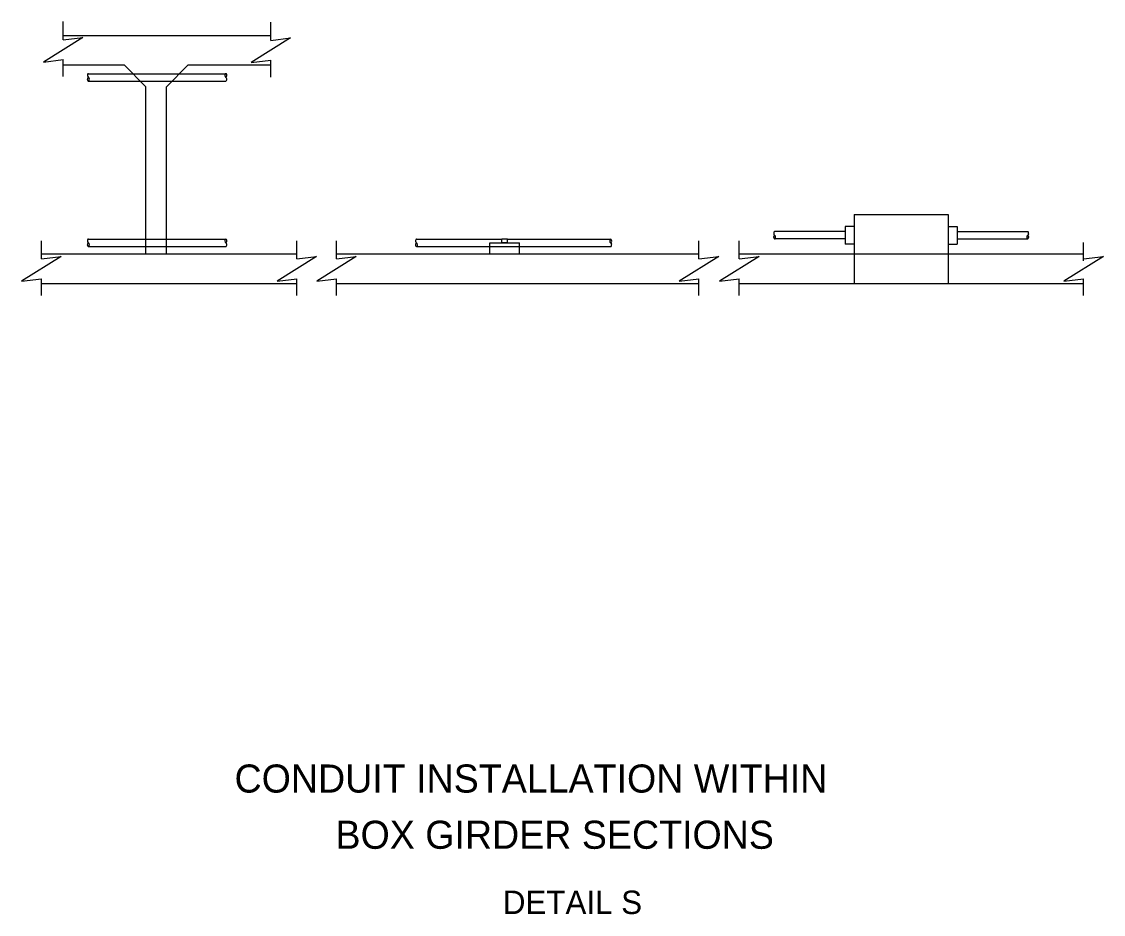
# Model space of a CAD drawing. Extents: x -881 to -726, y 593 to 666.
# Drawn here: x -813.63 to -789.28, y 639.35 to 659.44 of the extents above; entities that cross this region are included whole.
import ezdxf

# ---------------------------------------------------------------- set-up
doc = ezdxf.new("R2010")
doc.units = 0
doc.layers.add('es_DETAIL', color=7, linetype='Continuous')
doc.layers.add('es_NO-PLOT', color=7, linetype='Continuous')

msp = doc.modelspace()

# ---------------------------------------------------------------- linework, layer by layer
at = {"layer": 'es_DETAIL'}
for p, q in [((-812.695, 659.034), (-812.695, 659.444)), ((-808.021, 659.022), (-808.021, 659.432)), ((-812.695, 659.134), (-808.021, 659.134)), ((-812.695, 658.207), (-812.695, 658.59)), ((-812.695, 658.471), (-811.327, 658.471)), ((-811.327, 658.471), (-810.836, 657.98)), ((-809.881, 658.471), (-810.372, 657.98)), ((-809.881, 658.471), (-808.021, 658.471)), ((-808.021, 658.196), (-808.021, 658.578)), ((-812.13, 658.273), (-811.128, 658.273)), ((-811.128, 658.273), (-810.08, 658.273)), ((-810.08, 658.273), (-809.036, 658.273)), ((-812.13, 658.107), (-810.935, 658.107)), ((-810.935, 658.107), (-810.273, 658.107)), ((-810.836, 654.215), (-810.836, 657.98)), ((-810.372, 654.215), (-810.372, 657.98)), ((-810.273, 658.107), (-809.036, 658.107)), ((-794.894, 655.1), (-794.894, 653.553)), ((-794.894, 655.1), (-792.774, 655.1)), ((-792.774, 655.1), (-792.774, 653.553)), ((-794.894, 654.835), (-795.093, 654.835)), ((-795.093, 654.835), (-795.093, 654.437)), ((-792.774, 654.835), (-792.576, 654.835)), ((-792.576, 654.835), (-792.576, 654.437)), ((-813.187, 654.104), (-813.187, 654.514)), ((-812.13, 654.548), (-810.836, 654.548)), ((-810.836, 654.548), (-810.372, 654.548)), ((-810.372, 654.548), (-809.036, 654.548)), ((-807.436, 654.104), (-807.436, 654.514)), ((-806.543, 654.104), (-806.543, 654.514)), ((-804.743, 654.548), (-802.822, 654.548)), ((-802.822, 654.465), (-802.822, 654.557)), ((-802.822, 654.557), (-802.697, 654.557)), ((-802.697, 654.465), (-802.697, 654.557)), ((-802.697, 654.548), (-800.372, 654.548)), ((-798.385, 654.104), (-798.385, 654.514)), ((-797.477, 654.104), (-797.477, 654.514)), ((-795.093, 654.719), (-796.682, 654.719)), ((-795.093, 654.553), (-796.682, 654.553)), ((-792.576, 654.719), (-790.986, 654.719)), ((-792.576, 654.553), (-790.986, 654.553)), ((-812.13, 654.382), (-810.836, 654.382)), ((-810.836, 654.382), (-810.372, 654.382)), ((-810.372, 654.382), (-809.036, 654.382)), ((-804.744, 654.382), (-803.093, 654.382)), ((-803.093, 654.215), (-803.093, 654.465)), ((-803.093, 654.465), (-802.426, 654.465)), ((-803.093, 654.382), (-802.426, 654.382)), ((-802.822, 654.474), (-802.697, 654.474)), ((-802.426, 654.215), (-802.426, 654.465)), ((-802.426, 654.382), (-800.372, 654.382)), ((-794.894, 654.437), (-795.093, 654.437)), ((-792.774, 654.437), (-792.576, 654.437)), ((-789.727, 654.061), (-789.727, 654.471)), ((-813.187, 654.215), (-807.436, 654.215)), ((-806.543, 654.215), (-798.385, 654.215)), ((-797.477, 654.215), (-794.894, 654.215)), ((-794.894, 654.215), (-792.774, 654.215)), ((-792.774, 654.215), (-789.727, 654.215)), ((-813.187, 653.277), (-813.187, 653.659)), ((-813.187, 653.553), (-807.436, 653.553)), ((-807.436, 653.277), (-807.436, 653.659)), ((-806.543, 653.277), (-806.543, 653.659)), ((-806.543, 653.553), (-798.385, 653.553)), ((-798.385, 653.277), (-798.385, 653.659)), ((-797.477, 653.277), (-797.477, 653.659)), ((-797.477, 653.553), (-789.727, 653.553)), ((-789.727, 653.277), (-789.727, 653.659))]:
    msp.add_line(p, q, dxfattribs=at)
for points in [[(-812.695, 659.034), (-812.251, 659.09), (-813.14, 658.534), (-812.695, 658.59)], [(-808.021, 659.022), (-807.576, 659.078), (-808.465, 658.522), (-808.021, 658.578)], [(-813.187, 654.104), (-812.743, 654.159), (-813.631, 653.604), (-813.187, 653.659)], [(-807.436, 654.104), (-806.991, 654.159), (-807.88, 653.604), (-807.436, 653.659)], [(-806.543, 654.104), (-806.098, 654.159), (-806.987, 653.604), (-806.543, 653.659)], [(-798.385, 654.104), (-797.94, 654.159), (-798.829, 653.604), (-798.385, 653.659)], [(-797.477, 654.104), (-797.033, 654.159), (-797.921, 653.604), (-797.477, 653.659)], [(-789.727, 654.104), (-789.283, 654.159), (-790.172, 653.604), (-789.727, 653.659)]]:
    msp.add_lwpolyline(points, dxfattribs=at)
for centre, radius, start, end in [((-812.103, 658.148), 0.0493, 122.3762, 177.0252), ((-812.1, 658.232), 0.0511, 186.7429, 234.8156), ((-812.154, 658.15), 0.0469, 358.6701, 59.2027), ((-809.012, 658.23), 0.0469, 178.6701, 239.2027), ((-809.063, 658.232), 0.0493, 302.3762, 357.0252), ((-809.066, 658.148), 0.0511, 6.7429, 54.8156), ((-812.1, 654.507), 0.0511, 186.7429, 234.8156), ((-809.012, 654.506), 0.0469, 178.6701, 239.2027), ((-809.063, 654.507), 0.0493, 302.3762, 357.0252), ((-804.714, 654.507), 0.0511, 186.7429, 234.8156), ((-800.347, 654.506), 0.0472, 178.6701, 239.2027), ((-800.398, 654.507), 0.0497, 302.3762, 357.0252), ((-796.656, 654.594), 0.0493, 122.3762, 177.0252), ((-796.653, 654.678), 0.0511, 186.7429, 234.8156), ((-796.706, 654.596), 0.0469, 358.6701, 59.2027), ((-790.962, 654.596), 0.0469, 120.7973, 181.3299), ((-791.015, 654.678), 0.0511, 305.1844, 353.2571), ((-791.012, 654.594), 0.0493, 2.9748, 57.6238), ((-812.103, 654.424), 0.0493, 122.3762, 177.0252), ((-812.154, 654.425), 0.0469, 358.6701, 59.2027), ((-809.066, 654.424), 0.0511, 6.7429, 54.8156), ((-804.717, 654.424), 0.0493, 122.3762, 177.0252), ((-804.767, 654.425), 0.0469, 358.6701, 59.2027), ((-800.401, 654.423), 0.0514, 6.7429, 54.8156)]:
    msp.add_arc(centre, radius, start, end, dxfattribs=at)
for centre, major_axis, ratio, start_param, end_param in [((-812.13, 658.149), (0, -0.0414), 0.552855, 4.65704, 7.860758), ((-812.13, 658.231), (0, -0.0414), 0.519123, 3.141593, 4.849434), ((-809.036, 658.231), (0, 0.0414), 0.552855, 4.65704, 7.860758), ((-809.036, 658.149), (0, 0.0414), 0.519123, 3.141593, 4.849434), ((-812.13, 654.507), (0, -0.0414), 0.519123, 3.141593, 4.849434), ((-809.036, 654.507), (0, 0.0414), 0.552855, 4.65704, 7.860758), ((-804.743, 654.507), (0, -0.0414), 0.519123, 3.141593, 4.849434), ((-800.372, 654.507), (0, 0.0417), 0.552855, 4.65704, 7.860758), ((-796.682, 654.595), (0, -0.0414), 0.552855, 4.65704, 7.860758), ((-796.682, 654.677), (0, -0.0414), 0.519123, 3.141593, 4.849434), ((-790.986, 654.595), (0, -0.0414), 0.552855, 4.705612, 7.909331), ((-790.986, 654.677), (0, -0.0414), 0.519123, 1.433751, 3.141593), ((-812.13, 654.424), (0, -0.0414), 0.552855, 4.65704, 7.860758), ((-809.036, 654.424), (0, 0.0414), 0.519123, 3.141593, 4.849434), ((-804.743, 654.424), (0, -0.0414), 0.552855, 4.65704, 7.860758), ((-800.372, 654.423), (0, 0.0417), 0.519123, 3.141593, 4.849434)]:
    msp.add_ellipse(centre, major_axis=major_axis, ratio=ratio, start_param=start_param, end_param=end_param, dxfattribs=at)

# ---------------------------------------------------------------- texts
at = {"layer": 'es_NO-PLOT'}
for s, height, p in [('CONDUIT INSTALLATION WITHIN', 0.63242, (-808.839, 642.092)), ('BOX GIRDER SECTIONS', 0.63242, (-806.567, 640.827)), ('DETAIL S', 0.527, (-802.799, 639.359))]:
    msp.add_text(s, height=height, dxfattribs=at).set_placement(p)

doc.saveas('drawing.dxf')
